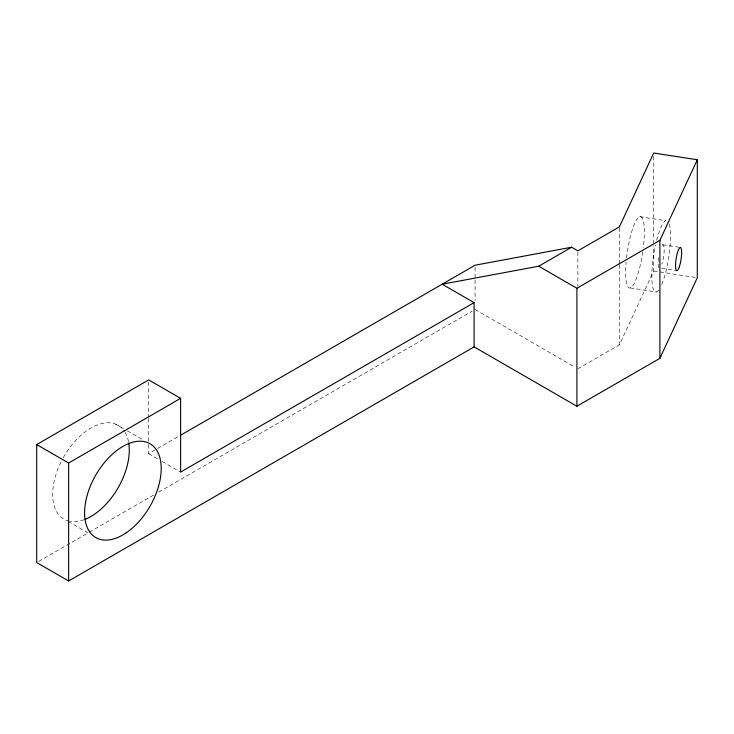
<?xml version="1.0" encoding="UTF-8"?>
<svg xmlns="http://www.w3.org/2000/svg" width="734" height="734" viewBox="0 0 734 734"><rect width="100%" height="100%" fill="white"/><g stroke="black" fill="none" stroke-linecap="round" stroke-linejoin="round"><path stroke-width="0.55" stroke-dasharray="3.67 2.75" d="M577.869 368.807L619.423 344.815L653.691 270.993L653.691 245.798M148.69 444.575L148.69 453.649L156.626 449.07M157.617 448.492L178.435 436.473M38.682 561.4L88.273 532.774M89.264 532.196L153.727 494.982M158.691 492.119L472.09 311.179M639.709 216.668L665.876 220.714A36.122 7.634 -81.2 0 0 656.526 240.697M662.756 244.743L680.207 247.441M661.738 268.277L677.005 270.635M653.691 270.993L695.061 277.397M630.277 287.921L656.444 291.967M475.063 309.454L574.905 367.101M115.743 424.169L123.477 428.638M127.349 430.876L143.8 440.372M148.69 453.649L158.37 459.236M162.242 461.466L180.619 472.081M68.143 521.397L89.429 533.682M653.691 156.461L653.691 244.651M619.423 227.999L619.423 263.497M619.423 264.644L619.423 344.815M577.869 251.982L577.869 286.343M475.063 267.488L475.063 278.828M475.063 279.966L475.063 300.38M148.69 382.185L148.69 417.352M148.69 418.481L148.69 443.437M63.289 457.64A54.178 31.278 -60 0 1 124.45 431.381M125.046 432.317A54.178 31.278 -60 0 1 128.533 441.804M84.144 519.7A54.178 31.278 -60 0 1 70.235 521.397M69.189 521.195A54.178 31.278 -60 0 1 61.252 461.466M662.031 245.275A11.735 2.477 -81.2 0 1 664.197 250.101A11.735 2.477 -81.2 0 1 661.848 264.176M658.939 267.681A11.735 2.477 -81.2 0 1 658.572 256.854M626.542 257.891A36.122 7.634 -81.2 0 1 639.112 216.943A36.122 7.634 -81.2 0 1 643.323 247.725M642.773 251.854A36.122 7.634 -81.2 0 1 630.873 287.645A36.122 7.634 -81.2 0 1 626.13 261.965M669.28 224.237A36.122 7.634 -81.2 0 1 661.508 285.049M658.692 290.104A36.122 7.634 -81.2 0 1 651.976 281.718A36.122 7.634 -81.2 0 1 655.508 245.028"/><path stroke-width="1.1" d="M474.091 346.888L474.091 302.647L180.619 472.081L180.619 398.351L148.69 379.918L36.7 444.575L36.7 562.547L68.629 580.979L474.091 346.888L576.896 406.241L659.903 358.311L659.903 240.339L697.3 159.764L653.691 153.021L619.423 226.852L577.869 250.844L571.612 247.23L475.063 265.222L180.417 435.335M659.903 358.311L697.3 277.736L697.3 159.764M36.7 444.575L68.629 463.007L180.619 398.351M474.091 302.647L442.171 284.214L538.719 266.222L571.612 247.23M538.719 266.222L576.896 288.269L659.903 240.339M576.896 288.269L576.896 406.241M68.629 463.007L68.629 580.979M128.734 442.96A54.178 31.278 -60 0 1 85.126 519.323M126.055 532.921A54.178 31.278 -60 0 0 154.388 447.281A54.178 31.278 -60 0 0 88.254 491.771A54.178 31.278 -60 0 0 126.055 532.921M679.299 266.873A11.735 2.477 -81.2 0 0 680.813 247.707A11.735 2.477 -81.2 0 0 675.693 262.543A11.735 2.477 -81.2 0 0 679.299 266.873"/></g></svg>
